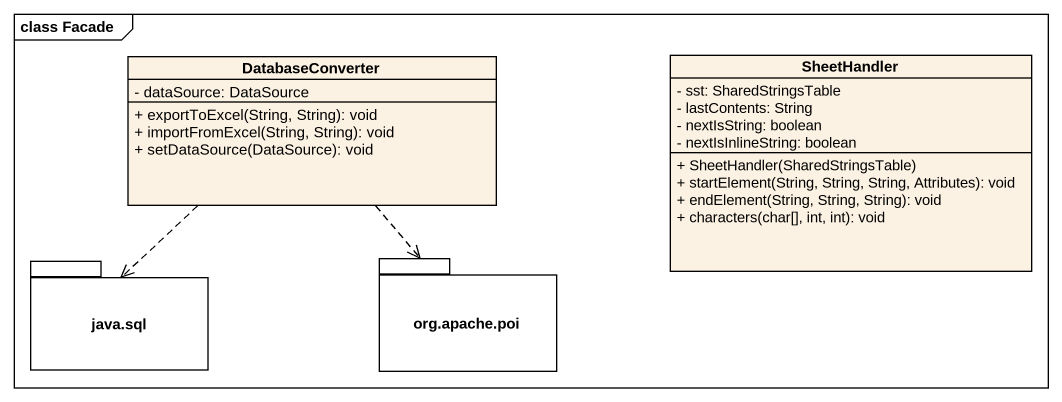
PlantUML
@startuml
mainframe class Facade
hide circle
hide empty members
skinparam classAttributeIconSize 0
class DatabaseConverter {
  - dataSource: DataSource
  + exportToExcel(String, String): void
  + importFromExcel(String, String): void
  + setDataSource(DataSource): void
}
class SheetHandler {
  - sst: SharedStringsTable
  - lastContents: String
  - nextIsString: boolean
  - nextIsInlineString: boolean
  + SheetHandler(SharedStringsTable)
  + startElement(String, String, String, Attributes): void
  + endElement(String, String, String): void
  + characters(char[], int, int): void
}
package "java.sql" as java_sql {
}
package "org.apache.poi" as org_apache_poi {
}
DatabaseConverter ..> java_sql
DatabaseConverter ..> org_apache_poi
@enduml
